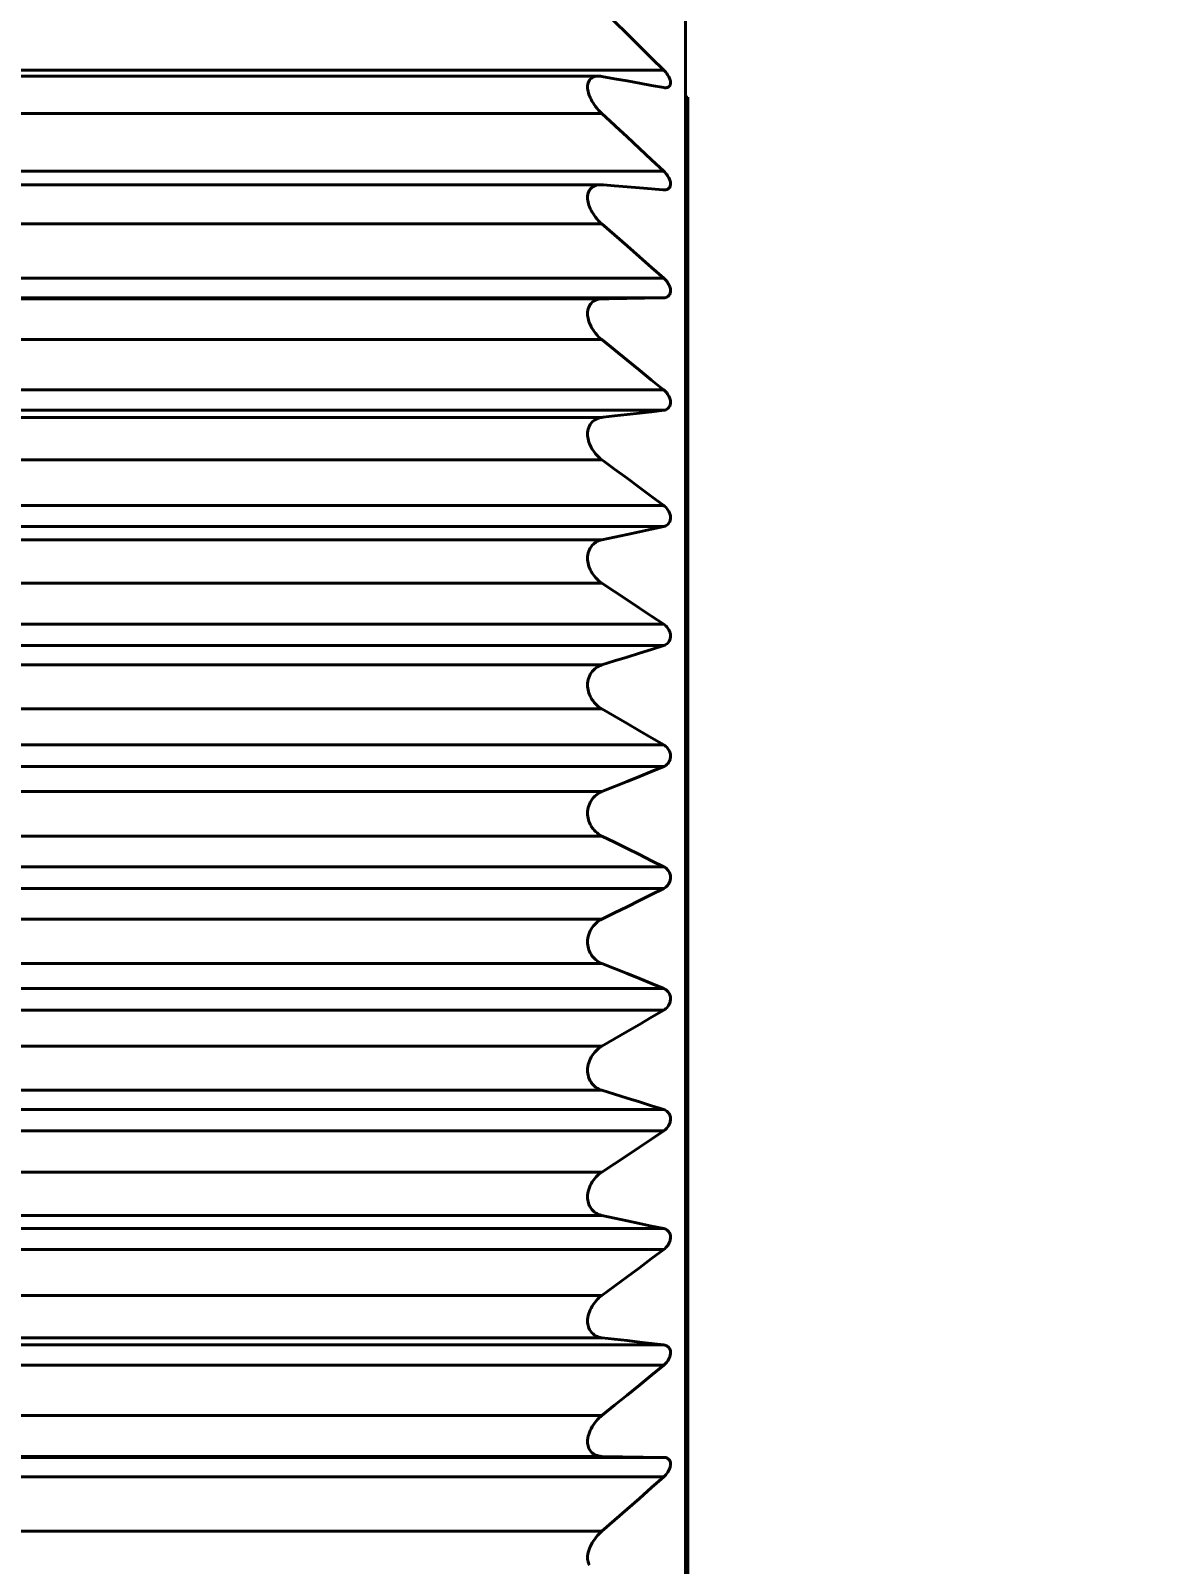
# Model space of a CAD drawing. Header units: millimetres. Extents: x 15 to 415, y 5 to 292.
# Drawn here: x 125.04 to 129.7, y 59.51 to 65.82 of the extents above; entities that cross this region are included whole.
import ezdxf

# ---------------------------------------------------------------- set-up
doc = ezdxf.new("R2010")
doc.units = ezdxf.units.MM
doc.layers.add('Annotations', color=7, linetype='Continuous')
doc.layers.add('Geometries', color=7, linetype='Continuous')
doc.styles.add('Shapr4', font='txt', dxfattribs={"height": 3.3495})
doc.dimstyles.new('ISO-25', dxfattribs={"dimtxt": 2.5, "dimasz": 2.5, "dimexe": 1.25, "dimexo": 0.625, "dimtad": 1, "dimtxsty": 'Standard', "dimcen": 2.5, "dimadec": 0, "dimazin": 0, "dimtfac": 1, "dimtmove": 0, "dimatfit": 3, "dimfxl": 1, "dimarcsym": 0})

# ---------------------------------------------------------------- blocks, each defined once
blk = doc.blocks.new('*D4')
at = {"layer": 'Annotations', "color": 0, "linetype": 'Continuous', "lineweight": 15}
for p, q in [((105.5277, 147.7639), (154.7628, 147.7639)), ((153.5128, 145.2639), (153.5128, 25.74)), ((88.3854, 23.24), (154.7628, 23.24))]:
    blk.add_line(p, q, dxfattribs=at)
at = {"layer": 'Annotations', "color": 0}
for points in [[(153.9295, 145.2639), (153.0961, 145.2639), (153.5128, 147.7639)], [(153.0961, 25.74), (153.9295, 25.74), (153.5128, 23.24)]]:
    blk.add_solid(points, dxfattribs=at)
at = {"layer": 'Defpoints', "color": 0}
for p in [(104.9027, 147.7639), (87.7604, 23.24), (153.5128, 23.24)]:
    blk.add_point(p, dxfattribs=at)
at = {"layer": 'Annotations', "color": 0, "lineweight": 15, "insert": (150.8191, 80.8075), "char_height": 3.3495, "attachment_point": 5, "rotation": 90, "style": 'Shapr4'}
blk.add_mtext('\\A1;124,52', dxfattribs=at)

msp = doc.modelspace()

# ---------------------------------------------------------------- linework, layer by layer
at = {"layer": 'Geometries', "linetype": 'Continuous', "lineweight": 40}
for p, q in [((127.7318, 65.5426), (127.7318, 67.832)), ((122.8239, 65.6536), (127.6422, 65.6536)), ((127.3732, 65.6288), (123.0929, 65.6288)), ((127.3724, 65.6288), (127.3732, 65.6288)), ((127.3732, 65.6288), (127.3746, 65.6288)), ((127.6422, 65.6536), (127.6424, 65.6533)), ((127.6466, 65.5806), (127.6422, 65.5812)), ((127.6492, 65.5805), (127.6479, 65.5806)), ((127.6508, 65.5806), (127.6492, 65.5805)), ((127.7318, 65.5426), (127.7418, 65.5426)), ((127.7318, 65.5426), (127.7418, 65.5426)), ((127.7318, 64.2185), (127.7318, 65.5426)), ((127.7418, 65.5426), (127.7418, 64.2185)), ((127.7418, 65.5426), (127.7418, 65.5426)), ((123.0786, 65.475), (127.3875, 65.475)), ((127.3875, 65.475), (127.4395, 65.4266)), ((127.4395, 65.4266), (127.4442, 65.4222)), ((122.8239, 65.2372), (127.6422, 65.2372)), ((127.3808, 65.1818), (123.0853, 65.1818)), ((127.379, 65.1818), (127.3808, 65.1818)), ((127.3808, 65.1818), (127.381, 65.1818)), ((127.3875, 65.1815), (127.3945, 65.181)), ((127.6422, 65.1604), (127.6387, 65.1607)), ((127.6455, 65.1603), (127.6422, 65.1604)), ((127.6466, 65.1603), (127.6455, 65.1603)), ((123.0786, 65.0206), (127.3875, 65.0206)), ((127.3875, 65.0206), (127.381, 65.0265)), ((122.8239, 64.7975), (127.6422, 64.7975)), ((122.8239, 64.7169), (127.6422, 64.7169)), ((127.3875, 64.7127), (123.0786, 64.7127)), ((127.4157, 64.7131), (127.3875, 64.7127)), ((127.6371, 64.7168), (127.4157, 64.7131)), ((127.6422, 64.7169), (127.6371, 64.7168)), ((123.0786, 64.5447), (127.3875, 64.5447)), ((127.3875, 64.5447), (127.381, 64.5502)), ((127.6331, 64.3452), (127.6422, 64.3379)), ((122.8239, 64.3379), (127.6422, 64.3379)), ((122.8239, 64.2541), (127.6422, 64.2541)), ((127.3875, 64.2247), (123.0786, 64.2247)), ((127.3926, 64.2252), (127.3875, 64.2247)), ((127.6422, 64.2541), (127.6334, 64.2531)), ((127.7318, 60.3772), (127.7318, 64.2185)), ((127.7318, 64.2185), (127.7418, 64.2185)), ((127.7418, 64.2185), (127.7418, 60.3772)), ((123.0786, 64.0509), (127.3875, 64.0509)), ((127.3875, 64.0509), (127.3961, 64.0446)), ((122.8239, 63.8621), (127.6422, 63.8621)), ((122.8239, 63.7759), (127.6422, 63.7759)), ((127.3875, 63.7214), (123.0786, 63.7214)), ((123.0786, 63.5432), (127.3875, 63.5432)), ((127.3875, 63.5432), (127.381, 63.5478)), ((122.8239, 63.374), (125.7316, 63.374)), ((125.7316, 63.374), (127.6422, 63.374)), ((122.8239, 63.286), (127.6422, 63.286)), ((127.6424, 63.2861), (127.6422, 63.286)), ((127.3875, 63.2069), (123.0786, 63.2069)), ((127.3871, 63.2068), (127.3875, 63.2069)), ((123.0786, 63.0259), (127.3875, 63.0259)), ((127.3875, 63.0259), (127.381, 63.0299)), ((122.8239, 62.8776), (127.6422, 62.8776)), ((122.8239, 62.7885), (127.6422, 62.7885)), ((127.6424, 62.7886), (127.6422, 62.7885)), ((127.3875, 62.6854), (123.0786, 62.6854)), ((127.3871, 62.6853), (127.3875, 62.6854)), ((123.0786, 62.5029), (127.3875, 62.5029)), ((127.3875, 62.5029), (127.381, 62.5064)), ((122.8239, 62.3767), (125.7307, 62.3767)), ((125.7307, 62.3767), (127.6422, 62.3767)), ((122.8239, 62.2873), (127.6422, 62.2873)), ((127.6424, 62.2874), (127.6422, 62.2873)), ((127.3875, 62.1611), (123.0786, 62.1611)), ((127.3871, 62.1609), (127.3875, 62.1611)), ((123.0786, 61.9786), (127.3875, 61.9786)), ((127.3875, 61.9786), (127.381, 61.9815)), ((122.8239, 61.8755), (127.6422, 61.8755)), ((122.8239, 61.7864), (127.6422, 61.7864)), ((127.6424, 61.7866), (127.6422, 61.7864)), ((127.3875, 61.6381), (123.0786, 61.6381)), ((127.3871, 61.6379), (127.3875, 61.6381)), ((123.0786, 61.4571), (127.3875, 61.4571)), ((127.3875, 61.4571), (127.381, 61.4594)), ((122.8239, 61.378), (127.6422, 61.378)), ((122.8239, 61.29), (127.6422, 61.29)), ((127.6424, 61.2901), (127.6422, 61.29)), ((127.3875, 61.1207), (124.1883, 61.1207)), ((127.3871, 61.1205), (127.3875, 61.1207)), ((123.0786, 60.9426), (127.3875, 60.9426)), ((127.3875, 60.9426), (127.381, 60.9443)), ((122.8239, 60.8881), (127.6422, 60.8881)), ((122.8239, 60.8019), (127.6422, 60.8019)), ((127.6424, 60.8021), (127.6422, 60.8019)), ((127.3875, 60.6131), (123.0786, 60.6131)), ((127.3871, 60.6129), (127.3875, 60.6131)), ((123.0786, 60.4393), (127.3875, 60.4393)), ((127.3875, 60.4393), (127.381, 60.4404)), ((122.8239, 60.4099), (127.6422, 60.4099)), ((127.7318, 59.9408), (127.7318, 60.3772)), ((127.7318, 60.3772), (127.7418, 60.3772)), ((127.7418, 60.3772), (127.7418, 59.9408)), ((122.8239, 60.3261), (127.6422, 60.3261)), ((127.6424, 60.3263), (127.6422, 60.3261)), ((127.3875, 60.1193), (123.0786, 60.1193)), ((127.3871, 60.119), (127.3875, 60.1193)), ((122.8239, 59.9471), (127.6421, 59.9471)), ((123.0786, 59.9513), (127.3875, 59.9513)), ((127.3875, 59.9513), (127.381, 59.9517)), ((127.3875, 59.9513), (127.6422, 59.9471)), ((127.6421, 59.9471), (127.6422, 59.9471)), ((127.7318, 59.9408), (127.7418, 59.9408)), ((127.7318, 58.9769), (127.7318, 59.9408)), ((127.7418, 59.9408), (127.7418, 58.9769)), ((122.8239, 59.8665), (127.6422, 59.8665)), ((127.6424, 59.8668), (127.6422, 59.8665)), ((127.3875, 59.6434), (123.0786, 59.6434)), ((127.3871, 59.6431), (127.3875, 59.6434))]:
    msp.add_line(p, q, dxfattribs=at)
at = {"layer": 'Geometries', "linetype": 'Continuous', "lineweight": 40, "flags": 128}
for points in [[(127.3875, 65.904), (127.4395, 65.853), (127.491, 65.8025), (127.542, 65.7524), (127.5923, 65.7028), (127.6422, 65.6536)], [(127.3875, 65.475), (127.3807, 65.4815), (127.3741, 65.4885), (127.3677, 65.4959), (127.3615, 65.5036), (127.3557, 65.5117), (127.3511, 65.5186), (127.3468, 65.5258), (127.3429, 65.5331), (127.3393, 65.5406), (127.3367, 65.5469), (127.3344, 65.5532), (127.3325, 65.5595), (127.3309, 65.5658), (127.3298, 65.572), (127.3291, 65.5781), (127.3289, 65.584), (127.3291, 65.5896), (127.33, 65.5958), (127.3315, 65.6015), (127.3335, 65.6067), (127.3362, 65.6114), (127.3394, 65.6156), (127.343, 65.6191), (127.3476, 65.6224), (127.3527, 65.625), (127.3581, 65.6269), (127.3638, 65.6281), (127.3694, 65.6287), (127.3724, 65.6288)], [(127.3746, 65.6288), (127.3753, 65.6288), (127.381, 65.6284)], [(127.381, 65.6284), (127.3813, 65.6284), (127.3875, 65.6275)], [(127.6422, 65.5812), (127.5923, 65.5903), (127.542, 65.5995), (127.491, 65.6087), (127.4395, 65.618), (127.3875, 65.6275)], [(127.6424, 65.6533), (127.6464, 65.6492), (127.6504, 65.6446), (127.6543, 65.6396), (127.6579, 65.6345), (127.6607, 65.6299), (127.6633, 65.6252), (127.6655, 65.6205), (127.6671, 65.6164), (127.6683, 65.6124), (127.6693, 65.6085), (127.6698, 65.6046), (127.67, 65.6009), (127.6698, 65.5974), (127.6692, 65.5946), (127.6684, 65.592), (127.6673, 65.5896), (127.665, 65.5865), (127.6622, 65.5841), (127.6589, 65.5823), (127.6552, 65.5811), (127.6512, 65.5806), (127.6508, 65.5806)], [(127.6479, 65.5806), (127.6468, 65.5806), (127.6466, 65.5806)], [(127.4442, 65.4222), (127.491, 65.3786), (127.542, 65.331), (127.5923, 65.2839), (127.6422, 65.2372)], [(127.6422, 65.2372), (127.6464, 65.2331), (127.6504, 65.2286), (127.6543, 65.2238), (127.6579, 65.2187), (127.6607, 65.2142), (127.6633, 65.2095), (127.6655, 65.2046), (127.6671, 65.2005), (127.6683, 65.1964), (127.6693, 65.1923), (127.6698, 65.1883), (127.67, 65.1844), (127.6698, 65.1807), (127.6692, 65.1776), (127.6684, 65.1747), (127.6673, 65.1721), (127.665, 65.1686), (127.6622, 65.1657), (127.6589, 65.1634), (127.6552, 65.1618), (127.6512, 65.1608), (127.6468, 65.1603), (127.6466, 65.1603)], [(127.381, 65.0265), (127.3807, 65.0268), (127.3741, 65.0335), (127.3677, 65.0405), (127.3615, 65.048), (127.3557, 65.056), (127.3511, 65.0628), (127.3468, 65.0698), (127.3429, 65.0772), (127.3393, 65.0847), (127.3367, 65.091), (127.3344, 65.0974), (127.3325, 65.1039), (127.3309, 65.1103), (127.3298, 65.1168), (127.3291, 65.1231), (127.3289, 65.1293), (127.3291, 65.1352), (127.33, 65.1419), (127.3315, 65.1481), (127.3335, 65.1538), (127.3362, 65.1591), (127.3394, 65.1638), (127.343, 65.1679), (127.3476, 65.1719), (127.3527, 65.1752), (127.3581, 65.1777), (127.3638, 65.1797), (127.3694, 65.1809), (127.3747, 65.1816)], [(127.3747, 65.1816), (127.3753, 65.1816), (127.379, 65.1818)], [(127.381, 65.1818), (127.3813, 65.1818), (127.3875, 65.1815)], [(127.6387, 65.1607), (127.5923, 65.1646), (127.542, 65.1688), (127.491, 65.173), (127.4395, 65.1772), (127.3945, 65.181)], [(127.3875, 65.0206), (127.4395, 64.9752), (127.491, 64.9302), (127.542, 64.8855), (127.5923, 64.8413), (127.6422, 64.7975)], [(127.6422, 64.7975), (127.6464, 64.7935), (127.6504, 64.7892), (127.6543, 64.7846), (127.6579, 64.7796), (127.6607, 64.7752), (127.6633, 64.7705), (127.6655, 64.7657), (127.6671, 64.7616), (127.6683, 64.7574), (127.6693, 64.7532), (127.6698, 64.749), (127.67, 64.7449), (127.6698, 64.741), (127.6692, 64.7377), (127.6684, 64.7346), (127.6673, 64.7318), (127.665, 64.7278), (127.6622, 64.7245), (127.6589, 64.7218), (127.6552, 64.7197), (127.6512, 64.7182), (127.6468, 64.7172), (127.6422, 64.7169)], [(127.381, 64.5502), (127.3807, 64.5504), (127.3741, 64.5567), (127.3677, 64.5634), (127.3615, 64.5706), (127.3557, 64.5783), (127.3511, 64.5849), (127.3468, 64.5919), (127.3429, 64.5991), (127.3393, 64.6066), (127.3367, 64.6129), (127.3344, 64.6194), (127.3325, 64.6259), (127.3309, 64.6325), (127.3298, 64.6391), (127.3291, 64.6457), (127.3289, 64.6521), (127.3291, 64.6583), (127.33, 64.6653), (127.3315, 64.672), (127.3335, 64.6781), (127.3362, 64.6839), (127.3394, 64.6892), (127.343, 64.6939), (127.3476, 64.6985), (127.3527, 64.7025), (127.3581, 64.7057), (127.3638, 64.7083), (127.3694, 64.7102), (127.3753, 64.7115), (127.3813, 64.7123), (127.3875, 64.7127)], [(127.3875, 64.5447), (127.4395, 64.5026), (127.491, 64.4608), (127.542, 64.4195), (127.5923, 64.3785), (127.6331, 64.3452)], [(127.6422, 64.3379), (127.6464, 64.3342), (127.6504, 64.3301), (127.6543, 64.3257), (127.6579, 64.3209), (127.6607, 64.3166), (127.6633, 64.312), (127.6655, 64.3072), (127.6671, 64.303), (127.6683, 64.2988), (127.6693, 64.2945), (127.6698, 64.2902), (127.67, 64.286), (127.6698, 64.2819), (127.6692, 64.2784), (127.6684, 64.2751), (127.6673, 64.2721), (127.665, 64.2677), (127.6622, 64.264), (127.6589, 64.2608), (127.6552, 64.2583), (127.6512, 64.2564), (127.6468, 64.2549), (127.6422, 64.2541)], [(127.3875, 64.0509), (127.3807, 64.0562), (127.3741, 64.062), (127.3677, 64.0683), (127.3615, 64.0752), (127.3557, 64.0825), (127.3511, 64.0889), (127.3468, 64.0957), (127.3429, 64.1028), (127.3393, 64.1102), (127.3367, 64.1165), (127.3344, 64.1229), (127.3325, 64.1295), (127.3309, 64.1361), (127.3298, 64.1428), (127.3291, 64.1496), (127.3289, 64.1562), (127.3291, 64.1627), (127.33, 64.17), (127.3315, 64.177), (127.3335, 64.1836), (127.3362, 64.1899), (127.3394, 64.1956), (127.343, 64.2008), (127.3476, 64.2061), (127.3527, 64.2106), (127.3581, 64.2145), (127.3638, 64.2178), (127.3694, 64.2203), (127.3753, 64.2222), (127.3813, 64.2237), (127.3875, 64.2247)], [(127.6334, 64.2531), (127.5923, 64.2483), (127.542, 64.2425), (127.491, 64.2366), (127.4395, 64.2307), (127.3926, 64.2252)], [(127.3961, 64.0446), (127.4395, 64.0124), (127.491, 63.9744), (127.542, 63.9366), (127.5923, 63.8992), (127.6422, 63.8621)], [(127.6422, 63.8621), (127.6464, 63.8587), (127.6504, 63.8549), (127.6543, 63.8507), (127.6579, 63.8461), (127.6607, 63.8419), (127.6633, 63.8375), (127.6655, 63.8327), (127.6671, 63.8286), (127.6683, 63.8244), (127.6693, 63.82), (127.6698, 63.8157), (127.67, 63.8113), (127.6698, 63.8071), (127.6692, 63.8035), (127.6684, 63.8), (127.6673, 63.7968), (127.665, 63.7921), (127.6622, 63.788), (127.6589, 63.7844), (127.6552, 63.7814), (127.6512, 63.7791), (127.6468, 63.7772), (127.6422, 63.7759)], [(127.381, 63.5478), (127.3807, 63.548), (127.3741, 63.5534), (127.3677, 63.5592), (127.3615, 63.5657), (127.3557, 63.5726), (127.3511, 63.5788), (127.3468, 63.5853), (127.3429, 63.5922), (127.3393, 63.5994), (127.3367, 63.6056), (127.3344, 63.612), (127.3325, 63.6186), (127.3309, 63.6252), (127.3298, 63.632), (127.3291, 63.6388), (127.3289, 63.6456), (127.3291, 63.6523), (127.33, 63.6599), (127.3315, 63.6672), (127.3335, 63.6741), (127.3362, 63.6808), (127.3394, 63.6871), (127.343, 63.6927), (127.3476, 63.6986), (127.3527, 63.7037), (127.3581, 63.7082), (127.3638, 63.7121), (127.3694, 63.7152), (127.3753, 63.7178), (127.3813, 63.7198), (127.3875, 63.7214)], [(127.6422, 63.7759), (127.5923, 63.7652), (127.542, 63.7544), (127.491, 63.7435), (127.4395, 63.7325), (127.3875, 63.7214)], [(127.3875, 63.5432), (127.4395, 63.5088), (127.491, 63.4747), (127.542, 63.4408), (127.5923, 63.4073), (127.6422, 63.374)], [(127.6422, 63.374), (127.6464, 63.371), (127.6466, 63.3708)], [(127.6466, 63.3708), (127.6504, 63.3675), (127.6543, 63.3636), (127.6579, 63.3592), (127.6607, 63.3552), (127.6633, 63.3508), (127.6655, 63.3462), (127.6671, 63.3421), (127.6683, 63.3379), (127.6693, 63.3336), (127.6698, 63.3292), (127.67, 63.3248), (127.6698, 63.3205), (127.6692, 63.3167), (127.6684, 63.3131), (127.6673, 63.3097), (127.665, 63.3047), (127.6622, 63.3003), (127.6589, 63.2963), (127.6552, 63.2929), (127.6512, 63.2901), (127.6468, 63.2878), (127.6424, 63.2861)], [(127.6422, 63.286), (127.5923, 63.2705), (127.542, 63.2548), (127.491, 63.239), (127.4395, 63.223), (127.3875, 63.2069)], [(127.381, 63.0299), (127.3807, 63.0301), (127.3741, 63.0349), (127.3677, 63.0403), (127.3615, 63.0462), (127.3557, 63.0528), (127.3511, 63.0586), (127.3468, 63.0648), (127.3429, 63.0715), (127.3393, 63.0785), (127.3367, 63.0846), (127.3344, 63.0908), (127.3325, 63.0973), (127.3309, 63.1039), (127.3298, 63.1107), (127.3291, 63.1176), (127.3289, 63.1245), (127.3291, 63.1312), (127.33, 63.1391), (127.3315, 63.1467), (127.3335, 63.1539), (127.3362, 63.161), (127.3394, 63.1676), (127.343, 63.1737), (127.3476, 63.18), (127.3527, 63.1857), (127.3581, 63.1908), (127.3638, 63.1953), (127.3694, 63.199), (127.3753, 63.2021), (127.3813, 63.2048), (127.3871, 63.2068)], [(127.3875, 63.0259), (127.4395, 62.9957), (127.491, 62.9658), (127.542, 62.9361), (127.5923, 62.9067), (127.6422, 62.8776)], [(127.6422, 62.8776), (127.6464, 62.8749), (127.6466, 62.8747)], [(127.6466, 62.8747), (127.6504, 62.8717), (127.6543, 62.8681), (127.6579, 62.864), (127.6607, 62.8602), (127.6633, 62.856), (127.6655, 62.8515), (127.6671, 62.8475), (127.6683, 62.8434), (127.6693, 62.8391), (127.6698, 62.8347), (127.67, 62.8302), (127.6698, 62.8258), (127.6692, 62.822), (127.6684, 62.8182), (127.6673, 62.8147), (127.665, 62.8094), (127.6622, 62.8047), (127.6589, 62.8004), (127.6552, 62.7966), (127.6512, 62.7934), (127.6468, 62.7907), (127.6424, 62.7886)], [(127.6422, 62.7885), (127.5923, 62.7682), (127.542, 62.7478), (127.491, 62.7272), (127.4395, 62.7064), (127.3875, 62.6854)], [(127.381, 62.5064), (127.3807, 62.5066), (127.3741, 62.5108), (127.3677, 62.5156), (127.3615, 62.5211), (127.3557, 62.5271), (127.3511, 62.5326), (127.3468, 62.5385), (127.3429, 62.5448), (127.3393, 62.5516), (127.3367, 62.5574), (127.3344, 62.5635), (127.3325, 62.5699), (127.3309, 62.5764), (127.3298, 62.5832), (127.3291, 62.59), (127.3289, 62.5969), (127.3291, 62.6038), (127.33, 62.6118), (127.3315, 62.6196), (127.3335, 62.627), (127.3362, 62.6344), (127.3394, 62.6414), (127.343, 62.6478), (127.3476, 62.6547), (127.3527, 62.6609), (127.3581, 62.6665), (127.3638, 62.6715), (127.3694, 62.6757), (127.3753, 62.6795), (127.3813, 62.6827), (127.3871, 62.6853)], [(127.3875, 62.5029), (127.4395, 62.4772), (127.491, 62.4518), (127.542, 62.4265), (127.5923, 62.4015), (127.6422, 62.3767)], [(127.6422, 62.3767), (127.6464, 62.3744), (127.6466, 62.3742)], [(127.6466, 62.3742), (127.6504, 62.3716), (127.6543, 62.3683), (127.6579, 62.3645), (127.6607, 62.3609), (127.6633, 62.3569), (127.6655, 62.3526), (127.6671, 62.3488), (127.6683, 62.3447), (127.6693, 62.3405), (127.6698, 62.3361), (127.67, 62.3317), (127.6698, 62.3272), (127.6692, 62.3233), (127.6684, 62.3195), (127.6673, 62.3158), (127.665, 62.3103), (127.6622, 62.3054), (127.6589, 62.3007), (127.6552, 62.2966), (127.6512, 62.2931), (127.6468, 62.2899), (127.6424, 62.2874)], [(127.6422, 62.2873), (127.5923, 62.2625), (127.542, 62.2375), (127.491, 62.2122), (127.4395, 62.1868), (127.3875, 62.1611)], [(127.381, 61.9815), (127.3807, 61.9816), (127.3741, 61.9852), (127.3677, 61.9895), (127.3615, 61.9944), (127.3557, 61.9999), (127.3511, 62.0049), (127.3468, 62.0105), (127.3429, 62.0164), (127.3393, 62.0228), (127.3367, 62.0285), (127.3344, 62.0344), (127.3325, 62.0406), (127.3309, 62.047), (127.3298, 62.0536), (127.3291, 62.0604), (127.3289, 62.0673), (127.3291, 62.0741), (127.33, 62.0822), (127.3315, 62.0901), (127.3335, 62.0978), (127.3362, 62.1054), (127.3394, 62.1126), (127.343, 62.1195), (127.3476, 62.1267), (127.3527, 62.1334), (127.3581, 62.1395), (127.3638, 62.145), (127.3694, 62.1498), (127.3753, 62.154), (127.3813, 62.1578), (127.3871, 62.1609)], [(127.3875, 61.9786), (127.4395, 61.9576), (127.491, 61.9368), (127.542, 61.9162), (127.5923, 61.8958), (127.6422, 61.8755)], [(127.6422, 61.8755), (127.6464, 61.8735), (127.6466, 61.8734)], [(127.6466, 61.8734), (127.6504, 61.8711), (127.6543, 61.8682), (127.6579, 61.8647), (127.6607, 61.8614), (127.6633, 61.8577), (127.6655, 61.8536), (127.6671, 61.8499), (127.6683, 61.846), (127.6693, 61.8419), (127.6698, 61.8375), (127.67, 61.8331), (127.6698, 61.8287), (127.6692, 61.8247), (127.6684, 61.8208), (127.6673, 61.8171), (127.665, 61.8114), (127.6622, 61.8062), (127.6589, 61.8013), (127.6552, 61.7969), (127.6512, 61.793), (127.6468, 61.7894), (127.6424, 61.7866)], [(127.6422, 61.7864), (127.5923, 61.7573), (127.542, 61.7279), (127.491, 61.6982), (127.4395, 61.6683), (127.3875, 61.6381)], [(127.381, 61.4594), (127.3807, 61.4595), (127.3741, 61.4625), (127.3677, 61.4661), (127.3615, 61.4704), (127.3557, 61.4753), (127.3511, 61.4799), (127.3468, 61.485), (127.3429, 61.4906), (127.3393, 61.4966), (127.3367, 61.502), (127.3344, 61.5076), (127.3325, 61.5136), (127.3309, 61.5198), (127.3298, 61.5262), (127.3291, 61.5329), (127.3289, 61.5397), (127.3291, 61.5466), (127.33, 61.5546), (127.3315, 61.5626), (127.3335, 61.5704), (127.3362, 61.5782), (127.3394, 61.5857), (127.343, 61.5928), (127.3476, 61.6004), (127.3527, 61.6075), (127.3581, 61.614), (127.3638, 61.62), (127.3694, 61.6253), (127.3753, 61.63), (127.3813, 61.6343), (127.3871, 61.6379)], [(127.3875, 61.4571), (127.4395, 61.441), (127.491, 61.425), (127.542, 61.4092), (127.5923, 61.3935), (127.6422, 61.378)], [(127.6422, 61.378), (127.6464, 61.3764), (127.6466, 61.3763)], [(127.6466, 61.3763), (127.6504, 61.3744), (127.6543, 61.3718), (127.6579, 61.3687), (127.6607, 61.3657), (127.6633, 61.3622), (127.6655, 61.3584), (127.6671, 61.3549), (127.6683, 61.3511), (127.6693, 61.3471), (127.6698, 61.3429), (127.67, 61.3386), (127.6698, 61.3342), (127.6692, 61.3302), (127.6684, 61.3263), (127.6673, 61.3225), (127.665, 61.3167), (127.6622, 61.3113), (127.6589, 61.3061), (127.6552, 61.3015), (127.6512, 61.2973), (127.6468, 61.2933), (127.6424, 61.2901)], [(127.6422, 61.29), (127.5923, 61.2567), (127.542, 61.2232), (127.491, 61.1893), (127.4395, 61.1552), (127.3875, 61.1207)], [(127.381, 60.9443), (127.3807, 60.9444), (127.3741, 60.9467), (127.3677, 60.9497), (127.3615, 60.9534), (127.3557, 60.9577), (127.3511, 60.9618), (127.3468, 60.9664), (127.3429, 60.9715), (127.3393, 60.9771), (127.3367, 60.9821), (127.3344, 60.9875), (127.3325, 60.9932), (127.3309, 60.9991), (127.3298, 61.0054), (127.3291, 61.0119), (127.3289, 61.0186), (127.3291, 61.0253), (127.33, 61.0333), (127.3315, 61.0414), (127.3335, 61.0492), (127.3362, 61.0571), (127.3394, 61.0648), (127.343, 61.0721), (127.3476, 61.08), (127.3527, 61.0874), (127.3581, 61.0944), (127.3638, 61.1008), (127.3694, 61.1064), (127.3753, 61.1117), (127.3813, 61.1164), (127.3871, 61.1205)], [(127.3875, 60.9426), (127.4395, 60.9315), (127.491, 60.9205), (127.542, 60.9096), (127.5923, 60.8988), (127.6422, 60.8881)], [(127.6422, 60.8881), (127.6464, 60.887), (127.6466, 60.8869)], [(127.6466, 60.8869), (127.6504, 60.8853), (127.6543, 60.8832), (127.6579, 60.8805), (127.6607, 60.8778), (127.6633, 60.8746), (127.6655, 60.8711), (127.6671, 60.8678), (127.6683, 60.8642), (127.6693, 60.8604), (127.6698, 60.8563), (127.67, 60.852), (127.6698, 60.8477), (127.6692, 60.8438), (127.6684, 60.8399), (127.6673, 60.836), (127.665, 60.8302), (127.6622, 60.8246), (127.6589, 60.8193), (127.6552, 60.8143), (127.6512, 60.8099), (127.6468, 60.8056), (127.6424, 60.8021)], [(127.6422, 60.8019), (127.5923, 60.7648), (127.542, 60.7274), (127.491, 60.6896), (127.4395, 60.6515), (127.3875, 60.6131)], [(127.381, 60.4404), (127.3807, 60.4404), (127.3741, 60.4421), (127.3677, 60.4444), (127.3615, 60.4474), (127.3557, 60.4511), (127.3511, 60.4547), (127.3468, 60.4588), (127.3429, 60.4634), (127.3393, 60.4685), (127.3367, 60.4732), (127.3344, 60.4782), (127.3325, 60.4835), (127.3309, 60.4892), (127.3298, 60.4952), (127.3291, 60.5015), (127.3289, 60.508), (127.3291, 60.5146), (127.33, 60.5225), (127.3315, 60.5305), (127.3335, 60.5383), (127.3362, 60.5463), (127.3394, 60.554), (127.343, 60.5615), (127.3476, 60.5697), (127.3527, 60.5774), (127.3581, 60.5847), (127.3638, 60.5914), (127.3694, 60.5975), (127.3753, 60.6031), (127.3813, 60.6083), (127.3871, 60.6129)], [(127.3875, 60.4393), (127.4395, 60.4333), (127.491, 60.4274), (127.542, 60.4215), (127.5923, 60.4157), (127.6422, 60.4099)], [(127.6422, 60.4099), (127.6464, 60.4092), (127.6466, 60.4091)], [(127.6466, 60.4091), (127.6504, 60.4079), (127.6543, 60.4062), (127.6579, 60.4039), (127.6607, 60.4015), (127.6633, 60.3987), (127.6655, 60.3955), (127.6671, 60.3924), (127.6683, 60.3891), (127.6693, 60.3854), (127.6698, 60.3815), (127.67, 60.3774), (127.6698, 60.3732), (127.6692, 60.3693), (127.6684, 60.3655), (127.6673, 60.3616), (127.665, 60.3557), (127.6622, 60.3501), (127.6589, 60.3446), (127.6552, 60.3394), (127.6512, 60.3347), (127.6468, 60.3302), (127.6424, 60.3263)], [(127.6422, 60.3261), (127.5923, 60.2855), (127.542, 60.2445), (127.491, 60.2032), (127.4395, 60.1614), (127.3875, 60.1193)], [(127.381, 59.9517), (127.3807, 59.9517), (127.3741, 59.9527), (127.3677, 59.9544), (127.3615, 59.9567), (127.3557, 59.9596), (127.3511, 59.9627), (127.3468, 59.9662), (127.3429, 59.9703), (127.3393, 59.9749), (127.3367, 59.9792), (127.3344, 59.9838), (127.3325, 59.9888), (127.3309, 59.9941), (127.3298, 59.9998), (127.3291, 60.0058), (127.3289, 60.0121), (127.3291, 60.0185), (127.33, 60.0262), (127.3315, 60.0341), (127.3335, 60.0419), (127.3362, 60.0498), (127.3394, 60.0576), (127.343, 60.0652), (127.3476, 60.0735), (127.3527, 60.0815), (127.3581, 60.089), (127.3638, 60.0961), (127.3694, 60.1025), (127.3753, 60.1085), (127.3813, 60.1141), (127.3871, 60.119)], [(127.6422, 59.9471), (127.6464, 59.9468), (127.6466, 59.9468)], [(127.6466, 59.9468), (127.6504, 59.946), (127.6543, 59.9447), (127.6579, 59.9429), (127.6607, 59.9409), (127.6633, 59.9384), (127.6655, 59.9355), (127.6671, 59.9327), (127.6683, 59.9296), (127.6693, 59.9262), (127.6698, 59.9225), (127.67, 59.9185), (127.6698, 59.9144), (127.6692, 59.9107), (127.6684, 59.9069), (127.6673, 59.9031), (127.665, 59.8972), (127.6622, 59.8915), (127.6589, 59.8859), (127.6552, 59.8806), (127.6512, 59.8757), (127.6468, 59.8709), (127.6424, 59.8668)], [(127.6422, 59.8665), (127.5923, 59.8227), (127.542, 59.7784), (127.491, 59.7338), (127.4395, 59.6888), (127.3875, 59.6434)], [(127.3367, 59.5041), (127.3344, 59.5083), (127.3325, 59.5129), (127.3309, 59.5179), (127.3298, 59.5232), (127.3291, 59.5289), (127.3289, 59.5349), (127.3291, 59.541), (127.33, 59.5485), (127.3315, 59.5562), (127.3335, 59.5638), (127.3362, 59.5717), (127.3394, 59.5795), (127.343, 59.5871), (127.3476, 59.5956), (127.3527, 59.6037), (127.3581, 59.6114), (127.3638, 59.6188), (127.3694, 59.6255), (127.3753, 59.6318), (127.3813, 59.6378), (127.3871, 59.6431)]]:
    msp.add_lwpolyline(points, dxfattribs=at)

# ---------------------------------------------------------------- dimensions: what is measured, and where the dimension line sits
at = {"layer": 'Annotations', "linetype": 'Continuous', "lineweight": 15}
dim = msp.add_linear_dim(base=(153.5128, 23.24), p1=(104.9027, 147.7639), p2=(87.7604, 23.24), angle=90, dimstyle='ISO-25', override={"dimscale": 1, "dimgap": 0.7, "dimdec": 2, "dimlfac": 1, "dimrnd": 0.01, "dimzin": 8, "dimdsep": 44, "dimtxsty": 'Shapr4', "dimse1": 0, "dimse2": 0, "dimadec": 2, "dimtol": 0, "dimlim": 0, "dimtp": 0, "dimtm": 0, "dimtfac": 0.6, "dimtdec": 8, "dimfrac": 2, "dimtolj": 1, "dimlwd": 15, "dimlwe": 15}, dxfattribs=at)
dim.commit()
dim.dimension.update_dxf_attribs({"geometry": '*D4', "text_midpoint": (153.5128, 80.8075), "dimtype": 160})

doc.saveas('drawing.dxf')
